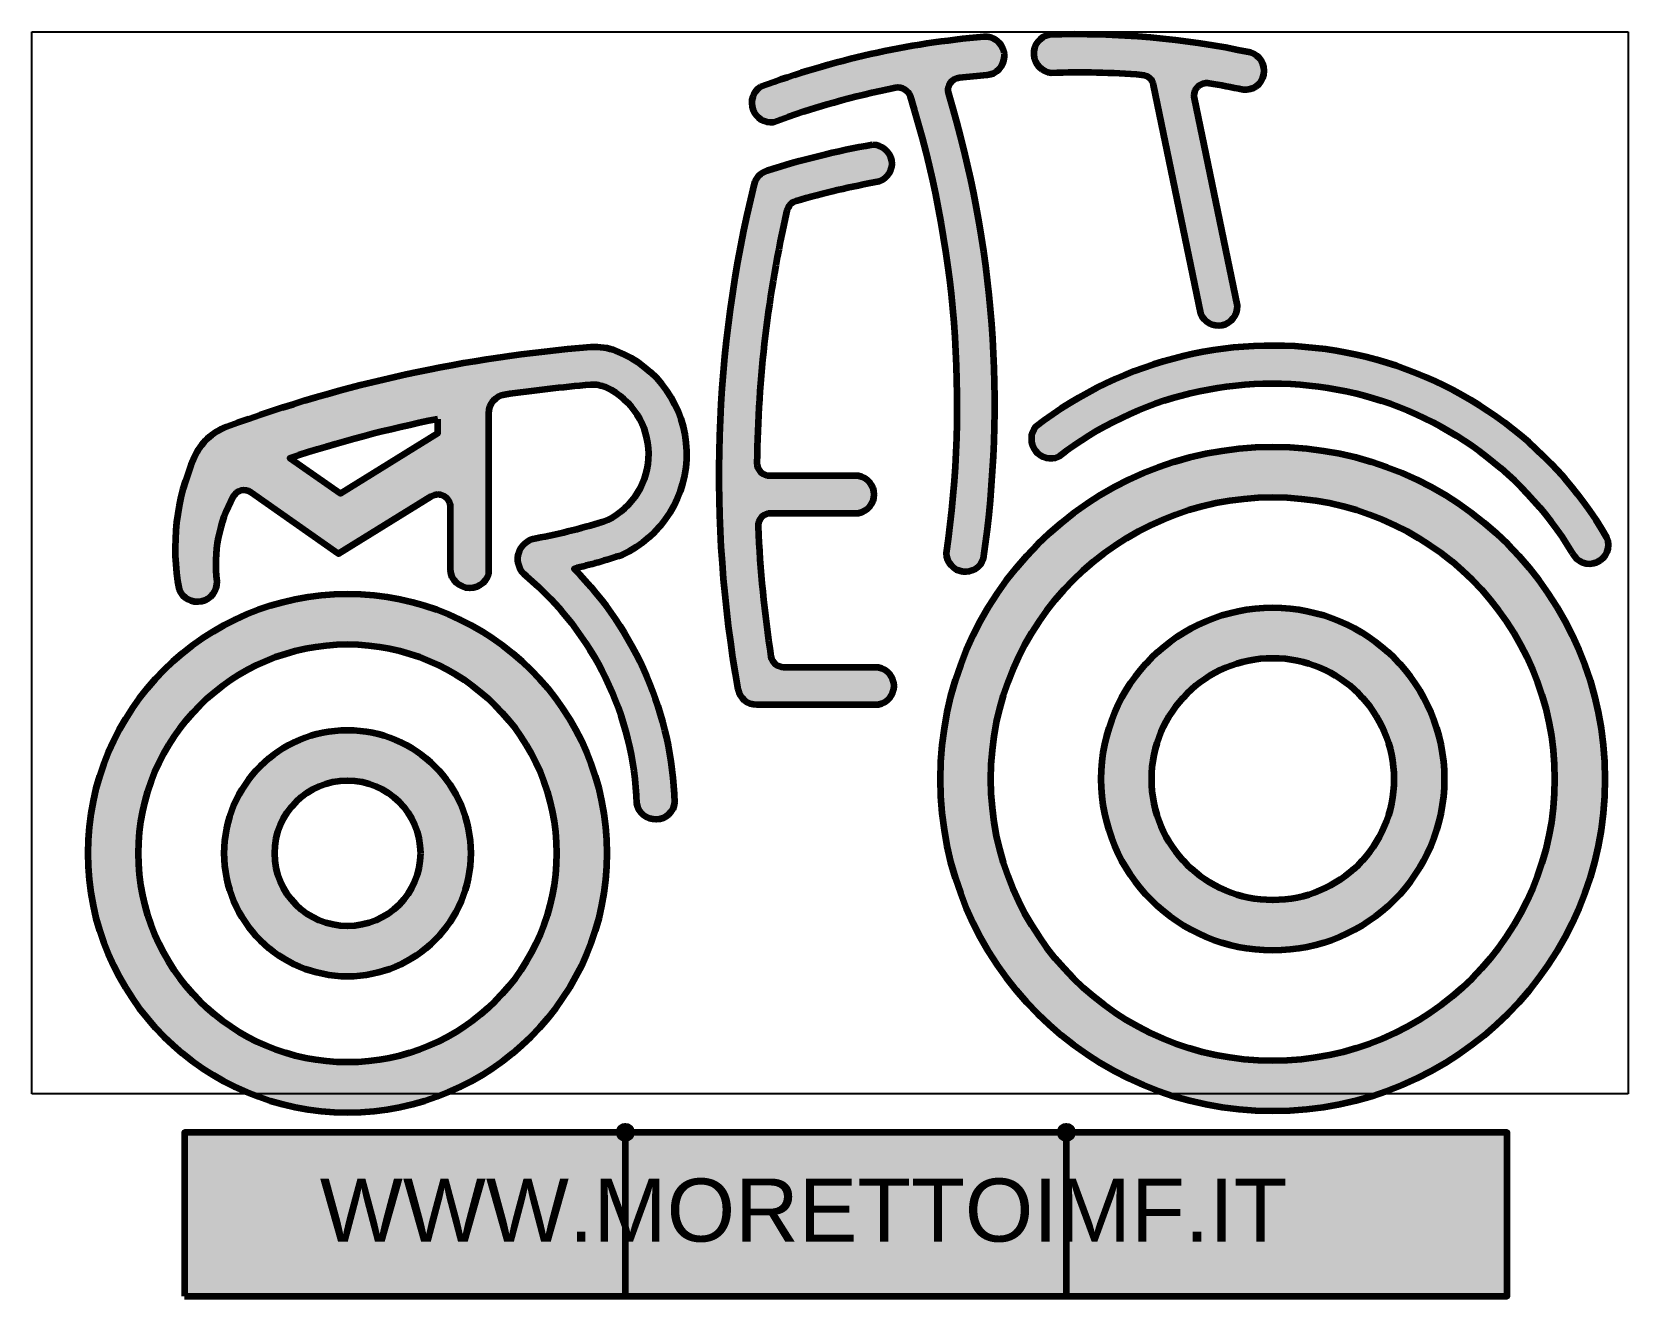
# Model space of a CAD drawing. Header units: millimetres. Extents: x 126 to 253, y 89 to 190.
import ezdxf

# ---------------------------------------------------------------- set-up
doc = ezdxf.new("R2010")
doc.units = ezdxf.units.MM
doc.header["$PDMODE"] = 32
doc.header["$PDSIZE"] = -1
doc.layers.add('logo', color=1, linetype='Continuous', lineweight=211)
picture_1 = doc.add_image_def('image1.jpg', size_in_pixel=(938, 624))

msp = doc.modelspace()

# ---------------------------------------------------------------- hatches: boundary and pattern name
h = msp.add_hatch(color=1)
h.dxf.hatch_style = 1
h.paths.add_polyline_path([(130.31, 124.57, 1), (171.48, 124.57, 1)])
h.paths.add_polyline_path([(167.48, 124.57, -1), (134.31, 124.57, -1)], flags=16)
h.paths.add_polyline_path([(160.67, 124.57, -1), (141.12, 124.57, -1)], flags=0)
h.paths.add_polyline_path([(156.67, 124.57, -1), (145.12, 124.57, -1)], flags=0)
h.paths.add_polyline_path([(162.07, 159.49, -0.372101), (163.35, 160.97, -0.016456), (170.2, 161.75, -0.131167), (171.46, 161.52, -0.627875), (171.55, 151.03, -0.031292), (165.87, 149.58, 0.673884), (165.09, 146.56, -0.212683), (173.86, 128.51, 0.876215), (176.85, 128.61, 0.189094), (168.87, 147.16, 0.01979), (172.66, 148.24, 0.660433), (172.22, 164.46, 0.113962), (170.21, 164.76, 0.068975), (141.32, 158.44, 0.203683), (138.75, 156.02, 0.15063), (137.54, 145.51, 0.855863), (140.51, 146.15, -0.155776), (141.79, 152.86, -0.447729), (143.24, 153.21), (150.18, 148.35), (157.54, 152.89, -0.587079), (159.07, 152.04), (159.07, 147.34, 0.927404), (162.07, 146.74)])
h.paths.add_polyline_path([(146.31, 155.94, -0.029319), (158.07, 159.04), (158.07, 157.92), (150.32, 153.14)], flags=16)
h.paths.add_polyline_path([(141.12, 124.57, 1), (160.67, 124.57, 1)], flags=0)
h.paths.add_polyline_path([(183.48, 150.5, -0.427035), (184.48, 151.55), (191.43, 151.55, 0.82425), (191.43, 154.55), (184.39, 154.55, -0.417259), (183.39, 155.56, -0.053996), (185.77, 175.59, -0.271259), (186.47, 176.33, -0.02765), (193.09, 177.88, 0.833025), (192.57, 180.83, 0.033439), (184.19, 178.77, 0.260976), (183.19, 177.7, 0.104926), (181.9, 137.58, 0.363338), (183.37, 136.35), (193.01, 136.35, 0.827244), (193.01, 139.35), (185.49, 139.35, -0.369729), (184.5, 140.19, -0.027671)])
h.paths.add_polyline_path([(203.03, 187.81, 0.058752), (203, 188.18, 0.3791), (201.4, 189.37, 0.068494), (183.66, 185.4, 0.79362), (184.69, 182.61, -0.039686), (194.39, 185.35, -0.383592), (195.54, 184.67, -0.111944), (198.41, 148.39, 0.833334), (201.38, 147.97, 0.109783), (198.61, 184.86, -0.467337), (199.46, 186.15, -0.008677), (201.65, 186.36, 0.382208)])
h.paths.add_polyline_path([(206.59, 189.54, 0.874606), (206.76, 186.53, -0.0283), (213.95, 186.37, -0.333461), (214.85, 185.57), (218.59, 167.42, 0.83226), (221.53, 168.02), (218.12, 184.52, -0.526511), (219.27, 185.71, -0.010831), (221.97, 185.2, 0.933558), (222.55, 188.13, 0.060387)])
h.paths.add_polyline_path([(205.51, 158.43, 0.790811), (207.34, 156.06, -0.448971), (248.09, 148.43, 0.976209), (250.86, 149.64, 0.452737)])
h.paths.add_polyline_path([(197.96, 130.46, 1), (250.7, 130.46, 1)])
h.paths.add_polyline_path([(246.7, 130.46, -1), (201.96, 130.46, -1)], flags=16)
h.paths.add_polyline_path([(237.94, 130.46, -1), (210.72, 130.46, -1)], flags=0)
h.paths.add_polyline_path([(233.94, 130.46, -1), (214.72, 130.46, -1)], flags=0)
h.paths.add_polyline_path([(210.72, 130.46, 1), (237.94, 130.46, 1)], flags=0)
h = msp.add_hatch(color=1)
h.dxf.hatch_style = 1
h.paths.add_polyline_path([(141.12, 124.57, 1), (160.67, 124.57, 1)])
h.paths.add_polyline_path([(156.67, 124.57, -1), (145.12, 124.57, -1)], flags=16)
h.paths.add_polyline_path([(210.72, 130.46, 1), (237.94, 130.46, 1)])
h.paths.add_polyline_path([(233.94, 130.46, -1), (214.72, 130.46, -1)], flags=16)
at = {"true_color": 0x139b48}
h = msp.add_hatch(color=114, dxfattribs=at)
h.dxf.hatch_style = 1
h.paths.add_polyline_path([(137.94, 89.42), (172.94, 89.42), (172.94, 102.42), (137.94, 102.42)])
h.paths.add_polyline_path([(147.44, 100), (223.27, 100), (223.27, 92.5), (147.44, 92.5)], flags=9)
h = msp.add_hatch(color=1)
h.dxf.hatch_style = 1
h.paths.add_polyline_path([(207.94, 102.42), (207.94, 89.42), (242.94, 89.42), (242.94, 102.42)])
h.paths.add_polyline_path([(147.44, 100), (223.27, 100), (223.27, 92.5), (147.44, 92.5)], flags=9)
at = {"true_color": 0xffffff}
h = msp.add_hatch(color=7, dxfattribs=at)
h.dxf.hatch_style = 1
h.paths.add_polyline_path([(207.94, 89.42), (207.94, 102.42), (172.94, 102.42), (172.94, 89.42)])
h.paths.add_polyline_path([(147.44, 100), (223.27, 100), (223.27, 92.5), (147.44, 92.5)], flags=9)

# ---------------------------------------------------------------- linework, layer by layer
at = {"layer": 'logo'}
for p, q in [((172.94, 102.42), (172.94, 89.42)), ((207.94, 102.42), (207.94, 89.42))]:
    msp.add_line(p, q, dxfattribs=at)
at = {"layer": 'logo', "color": 1, "lineweight": 211}
for points in [[(183.66, 185.4, 0.79362), (184.69, 182.61, -0.039686), (194.39, 185.35, -0.383592), (195.54, 184.67, -0.111944), (198.41, 148.39, 0.833334), (201.38, 147.97, 0.109783), (198.61, 184.86, -0.467337), (199.46, 186.15, -0.008677), (201.65, 186.36, 0.382208), (203.03, 187.81, 0.058752), (203, 188.18, 0.3791), (201.4, 189.37, 0.068494)], [(206.59, 189.54, 0.874606), (206.76, 186.53, -0.0283), (213.95, 186.37, -0.333461), (214.85, 185.57), (218.59, 167.42, 0.83226), (221.53, 168.02), (218.12, 184.52, -0.526511), (219.27, 185.71, -0.010831), (221.97, 185.2, 0.933558), (222.55, 188.13, 0.060387)], [(192.57, 180.83, -0.833025), (193.09, 177.88, 0.02765), (186.47, 176.33, 0.271259), (185.77, 175.59, 0.053996), (183.39, 155.56, 0.417259), (184.39, 154.55), (191.43, 154.55, -0.82425), (191.43, 151.55), (184.48, 151.55, 0.427035), (183.48, 150.5, 0.027671), (184.5, 140.19, 0.369729), (185.49, 139.35), (193.01, 139.35, -0.827244), (193.01, 136.35), (183.37, 136.35, -0.363338), (181.9, 137.58, -0.104926), (183.19, 177.7, -0.260976), (184.19, 178.77, -0.033439)], [(165.87, 149.58, 0.031292), (171.55, 151.03, 0.627875), (171.46, 161.52, 0.131167), (170.2, 161.75, 0.016456), (163.35, 160.97, 0.372101), (162.07, 159.49), (162.07, 146.74, -0.927404), (159.07, 147.34), (159.07, 152.04, 0.587079), (157.54, 152.89), (150.18, 148.35), (143.24, 153.21, 0.447729), (141.79, 152.86, 0.155776), (140.51, 146.15, -0.855863), (137.54, 145.51, -0.15063), (138.75, 156.02, -0.203683), (141.32, 158.44, -0.068975), (170.21, 164.76, -0.113962), (172.22, 164.46, -0.660433), (172.66, 148.24, -0.01979), (168.87, 147.16, -0.189094), (176.85, 128.61, -0.876215), (173.86, 128.51, 0.212683), (165.09, 146.56, -0.673884)], [(248.09, 148.43, 0.976209), (250.86, 149.64, 0.452737), (205.51, 158.43, 0.790811), (207.34, 156.06, -0.448971)], [(158.07, 159.04, 0.029319), (146.31, 155.94), (150.32, 153.14), (158.07, 157.92)]]:
    msp.add_lwpolyline(points, format="xyb", close=True, dxfattribs=at)
at = {"layer": 'logo', "color": 1, "linetype": 'ByBlock', "lineweight": 211}
msp.add_lwpolyline([(137.94, 89.42), (242.94, 89.42), (242.94, 102.42), (137.94, 102.42)], close=True, dxfattribs=at)
at = {"layer": 'logo', "color": 1, "linetype": 'ByBlock', "lineweight": 211, "ltscale": 20}
for centre, radius in [((224.33, 130.46), 26.37), ((224.33, 130.46), 22.37), ((150.89, 124.57), 20.59), ((224.33, 130.46), 13.61), ((150.89, 124.57), 16.59), ((224.33, 130.46), 9.61), ((150.89, 124.57), 9.78), ((150.89, 124.57), 5.78)]:
    msp.add_circle(centre, radius, dxfattribs=at)
at = {"layer": 'logo'}
for p in [(172.94, 102.42), (207.94, 102.42)]:
    msp.add_point(p, dxfattribs=at)

# ---------------------------------------------------------------- texts
at = {"layer": 'logo', "color": 1, "linetype": 'ByBlock', "lineweight": 211, "insert": (148.69, 98.75), "char_height": 5, "width": 74.3101, "attachment_point": 1}
msp.add_mtext('{\\f@Arial Unicode MS|b0|i0|c0|p34;WWW.MORETTOIMF.IT}', dxfattribs=at)

# ---------------------------------------------------------------- pictures from other files: only their frames are drawn
image = msp.add_image(picture_1, insert=(125.84, 105.48), size_in_units=(126.69, 84.28), dxfattribs=dict(brightness=59, contrast=58, fade=83))
image.dxf.flags = 7

doc.saveas('drawing.dxf')
